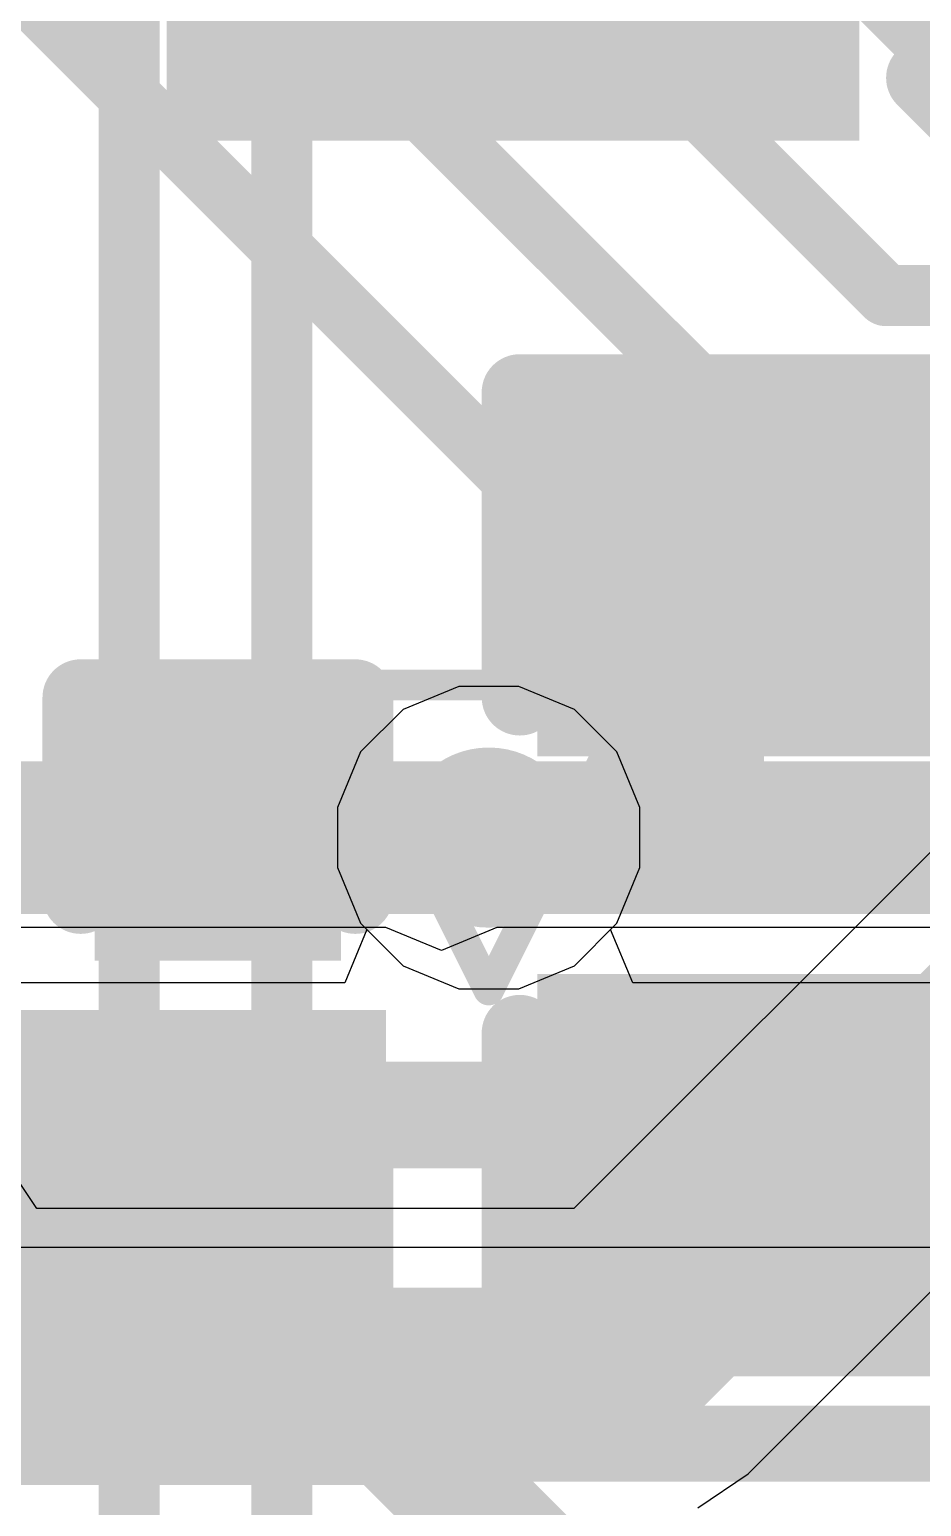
# Model space of a CAD drawing. Header units: inches. Extents: x -6 to 283, y -12 to 154.
# Drawn here: x 20.897 to 22.382, y 0.676 to 3.135 of the extents above; entities that cross this region are included whole.
import ezdxf

# ---------------------------------------------------------------- set-up
doc = ezdxf.new("R2010")
doc.units = ezdxf.units.IN
for name, color, linetype in [('Bottom Layer', 5, 'Continuous'), ('Bottom Overlay', 54, 'Continuous'), ('Drill Drawing', 1, 'Continuous'), ('GND-1', 16, 'Continuous'), ('GND-2', 90, 'Continuous'), ('GND-3', 216, 'Continuous'), ('GND-4', 54, 'Continuous'), ('PWR-1', 156, 'Continuous'), ('PWR-2', 130, 'Continuous'), ('Signal L1', 76, 'Continuous'), ('Signal L2', 6, 'Continuous'), ('Top Layer', 1, 'Continuous'), ('Top Overlay', 2, 'Continuous'), ('Top Paste', 8, 'Continuous'), ('Top Solder', 216, 'Continuous'), ('Via Holes', 16, 'Continuous')]:
    doc.layers.add(name, color=color, linetype=linetype)

# ---------------------------------------------------------------- blocks, each defined once
blk = doc.blocks.new('Q22FA12800078__46')
at = {"layer": 'Top Layer'}
for points in [[(-1.2, 1), (-0.25, 1), (-0.25, 0.15), (-1.2, 0.15)], [(0.25, 1), (1.2, 1), (1.2, 0.15), (0.25, 0.15)], [(-1.2, -0.15), (-0.25, -0.15), (-0.25, -1), (-1.2, -1)], [(0.25, -0.15), (1.2, -0.15), (1.2, -1), (0.25, -1)]]:
    blk.add_hatch(color=1, dxfattribs=at).paths.add_polyline_path(points)
at = {"layer": 'Top Paste'}
for points in [[(-1.2, 1), (-0.25, 1), (-0.25, 0.15), (-1.2, 0.15)], [(0.25, 1), (1.2, 1), (1.2, 0.15), (0.25, 0.15)], [(-1.2, -0.15), (-0.25, -0.15), (-0.25, -1), (-1.2, -1)], [(0.25, -0.15), (1.2, -0.15), (1.2, -1), (0.25, -1)]]:
    blk.add_hatch(color=8, dxfattribs=at).paths.add_polyline_path(points)
at = {"layer": 'Top Solder'}
for points in [[(-1.3016, 1.1016), (-0.1484, 1.1016), (-0.1484, 0.0484), (-1.3016, 0.0484)], [(0.1484, 1.1016), (1.3016, 1.1016), (1.3016, 0.0484), (0.1484, 0.0484)], [(-1.3016, -0.0484), (-0.1484, -0.0484), (-0.1484, -1.1016), (-1.3016, -1.1016)], [(0.1484, -0.0484), (1.3016, -0.0484), (1.3016, -1.1016), (0.1484, -1.1016)]]:
    blk.add_hatch(color=216, dxfattribs=at).paths.add_polyline_path(points)
at = {"layer": 'Top Overlay'}
for points in [[(-1.5332, 1.1202, 0.127, 0.127, 0), (-1.5332, 0.8734, 0.127, 0.127, 0)], [(-1.4098, 0.9968, 0.127, 0.127, 0), (-1.5332, 1.1202, 0.127, 0.127, 0)], [(-1.4098, 0.9968, 0.127, 0.127, 0), (-1.5332, 0.8734, 0.127, 0.127, 0)], [(0.0508, 0.8636, 0.127, 0.127, 0), (-0.0508, 0.8636, 0.127, 0.127, 0)], [(0.0508, -0.8382, 0.127, 0.127, 0), (-0.0508, -0.8382, 0.127, 0.127, 0)]]:
    blk.add_lwpolyline(points, format="xyseb", dxfattribs=at)
for points in [[(-1.5649, 1.1202, 0.0635, 0.0635, 1), (-1.5014, 1.1202, 0.0635, 0.0635, 1)], [(-1.5649, 1.1202, 0.0635, 0.0635, 1), (-1.5014, 1.1202, 0.0635, 0.0635, 1)], [(-1.4415, 0.9968, 0.0635, 0.0635, 1), (-1.378, 0.9968, 0.0635, 0.0635, 1)], [(-1.4415, 0.9968, 0.0635, 0.0635, 1), (-1.378, 0.9968, 0.0635, 0.0635, 1)], [(-1.5649, 0.8734, 0.0635, 0.0635, 1), (-1.5014, 0.8734, 0.0635, 0.0635, 1)], [(-1.5649, 0.8734, 0.0635, 0.0635, 1), (-1.5014, 0.8734, 0.0635, 0.0635, 1)], [(-0.0825, 0.8636, 0.0635, 0.0635, 1), (-0.0191, 0.8636, 0.0635, 0.0635, 1)], [(0.0191, 0.8636, 0.0635, 0.0635, 1), (0.0825, 0.8636, 0.0635, 0.0635, 1)], [(-0.0825, -0.8382, 0.0635, 0.0635, 1), (-0.0191, -0.8382, 0.0635, 0.0635, 1)], [(0.0191, -0.8382, 0.0635, 0.0635, 1), (0.0825, -0.8382, 0.0635, 0.0635, 1)]]:
    blk.add_lwpolyline(points, format="xyseb", close=True, dxfattribs=at)
blk = doc.blocks.new('ESOP_8_B_53')
at = {"layer": 'Bottom Overlay'}
blk.add_lwpolyline([(-1.905, 2.5146, 0.127, 0.127, 0), (1.8542, 2.5146, 0.127, 0.127, 0)], format="xyseb", dxfattribs=at)
blk = doc.blocks.new('CAP_0201_231')
at = {"layer": 'Top Layer'}
for points in [[(-0.45, 0.15), (-0.15, 0.15), (-0.15, -0.15), (-0.45, -0.15)], [(0.15, 0.15), (0.45, 0.15), (0.45, -0.15), (0.15, -0.15)]]:
    blk.add_hatch(color=1, dxfattribs=at).paths.add_polyline_path(points)
at = {"layer": 'Top Paste'}
for points in [[(-0.45, 0.15), (-0.15, 0.15), (-0.15, -0.15), (-0.45, -0.15)], [(0.15, 0.15), (0.45, 0.15), (0.45, -0.15), (0.15, -0.15)]]:
    blk.add_hatch(color=8, dxfattribs=at).paths.add_polyline_path(points)
at = {"layer": 'Top Solder'}
for points in [[(-0.505, 0.205), (-0.095, 0.205), (-0.095, -0.205), (-0.505, -0.205)], [(0.095, 0.205), (0.505, 0.205), (0.505, -0.205), (0.095, -0.205)]]:
    blk.add_hatch(color=216, dxfattribs=at).paths.add_polyline_path(points)
at = {"layer": 'Top Overlay'}
for points in [[(-0.2032, 0.2286, 0.127, 0.127, 0), (-0.5334, 0.2286, 0.127, 0.127, 0)], [(-0.5334, -0.2286, 0.127, 0.127, 0), (-0.5334, 0.2286, 0.127, 0.127, 0)], [(0.5334, 0.2286, 0.127, 0.127, 0), (0.2032, 0.2286, 0.127, 0.127, 0)], [(0.5334, -0.2286, 0.127, 0.127, 0), (0.5334, 0.2286, 0.127, 0.127, 0)], [(-0.2032, -0.2286, 0.127, 0.127, 0), (-0.5334, -0.2286, 0.127, 0.127, 0)], [(0.5334, -0.2286, 0.127, 0.127, 0), (0.2032, -0.2286, 0.127, 0.127, 0)]]:
    blk.add_lwpolyline(points, format="xyseb", dxfattribs=at)
for points in [[(-0.5651, 0.2286, 0.0635, 0.0635, 1), (-0.5016, 0.2286, 0.0635, 0.0635, 1)], [(-0.5651, 0.2286, 0.0635, 0.0635, 1), (-0.5016, 0.2286, 0.0635, 0.0635, 1)], [(-0.2349, 0.2286, 0.0635, 0.0635, 1), (-0.1714, 0.2286, 0.0635, 0.0635, 1)], [(0.1714, 0.2286, 0.0635, 0.0635, 1), (0.2349, 0.2286, 0.0635, 0.0635, 1)], [(0.5016, 0.2286, 0.0635, 0.0635, 1), (0.5651, 0.2286, 0.0635, 0.0635, 1)], [(0.5016, 0.2286, 0.0635, 0.0635, 1), (0.5651, 0.2286, 0.0635, 0.0635, 1)], [(-0.5651, -0.2286, 0.0635, 0.0635, 1), (-0.5016, -0.2286, 0.0635, 0.0635, 1)], [(-0.5651, -0.2286, 0.0635, 0.0635, 1), (-0.5016, -0.2286, 0.0635, 0.0635, 1)], [(-0.2349, -0.2286, 0.0635, 0.0635, 1), (-0.1714, -0.2286, 0.0635, 0.0635, 1)], [(0.1714, -0.2286, 0.0635, 0.0635, 1), (0.2349, -0.2286, 0.0635, 0.0635, 1)], [(0.5016, -0.2286, 0.0635, 0.0635, 1), (0.5651, -0.2286, 0.0635, 0.0635, 1)], [(0.5016, -0.2286, 0.0635, 0.0635, 1), (0.5651, -0.2286, 0.0635, 0.0635, 1)]]:
    blk.add_lwpolyline(points, format="xyseb", close=True, dxfattribs=at)
blk = doc.blocks.new('C___0402_239')
at = {"layer": 'Top Layer'}
for points in [[(-0.6985, -0.3175), (-0.6985, 0.3175), (-0.2413, 0.3175), (-0.2413, -0.3175)], [(0.2413, -0.3175), (0.2413, 0.3175), (0.6985, 0.3175), (0.6985, -0.3175)]]:
    blk.add_hatch(color=1, dxfattribs=at).paths.add_polyline_path(points)
at = {"layer": 'Top Paste'}
for points in [[(-0.6985, -0.3175), (-0.6985, 0.3175), (-0.2413, 0.3175), (-0.2413, -0.3175)], [(0.2413, -0.3175), (0.2413, 0.3175), (0.6985, 0.3175), (0.6985, -0.3175)]]:
    blk.add_hatch(color=8, dxfattribs=at).paths.add_polyline_path(points)
at = {"layer": 'Top Solder'}
for points in [[(-0.7585, -0.3775), (-0.7585, 0.3775), (-0.1813, 0.3775), (-0.1813, -0.3775)], [(0.1813, -0.3775), (0.1813, 0.3775), (0.7585, 0.3775), (0.7585, -0.3775)]]:
    blk.add_hatch(color=216, dxfattribs=at).paths.add_polyline_path(points)
at = {"layer": 'Top Overlay'}
for points in [[(-0.7874, -0.4064, 0.127, 0.127, 0), (-0.7874, 0.4064, 0.127, 0.127, 0)], [(-0.2794, 0.4064, 0.127, 0.127, 0), (-0.7874, 0.4064, 0.127, 0.127, 0)], [(0.7874, 0.4064, 0.127, 0.127, 0), (0.2794, 0.4064, 0.127, 0.127, 0)], [(0.7874, -0.4064, 0.127, 0.127, 0), (0.7874, 0.4064, 0.127, 0.127, 0)], [(-0.7874, -0.4064, 0.127, 0.127, 0), (-0.2794, -0.4064, 0.127, 0.127, 0)], [(0.2794, -0.4064, 0.127, 0.127, 0), (0.7874, -0.4064, 0.127, 0.127, 0)]]:
    blk.add_lwpolyline(points, format="xyseb", dxfattribs=at)
for points in [[(-0.8191, 0.4064, 0.0635, 0.0635, 1), (-0.7556, 0.4064, 0.0635, 0.0635, 1)], [(-0.8191, 0.4064, 0.0635, 0.0635, 1), (-0.7556, 0.4064, 0.0635, 0.0635, 1)], [(-0.3111, 0.4064, 0.0635, 0.0635, 1), (-0.2477, 0.4064, 0.0635, 0.0635, 1)], [(0.2477, 0.4064, 0.0635, 0.0635, 1), (0.3112, 0.4064, 0.0635, 0.0635, 1)], [(0.7556, 0.4064, 0.0635, 0.0635, 1), (0.8191, 0.4064, 0.0635, 0.0635, 1)], [(0.7556, 0.4064, 0.0635, 0.0635, 1), (0.8191, 0.4064, 0.0635, 0.0635, 1)], [(-0.8192, -0.4064, 0.0635, 0.0635, 1), (-0.7557, -0.4064, 0.0635, 0.0635, 1)], [(-0.8192, -0.4064, 0.0635, 0.0635, 1), (-0.7557, -0.4064, 0.0635, 0.0635, 1)], [(-0.3111, -0.4064, 0.0635, 0.0635, 1), (-0.2477, -0.4064, 0.0635, 0.0635, 1)], [(0.2477, -0.4064, 0.0635, 0.0635, 1), (0.3112, -0.4064, 0.0635, 0.0635, 1)], [(0.7556, -0.4064, 0.0635, 0.0635, 1), (0.8191, -0.4064, 0.0635, 0.0635, 1)], [(0.7556, -0.4064, 0.0635, 0.0635, 1), (0.8191, -0.4064, 0.0635, 0.0635, 1)]]:
    blk.add_lwpolyline(points, format="xyseb", close=True, dxfattribs=at)

msp = doc.modelspace()

# ---------------------------------------------------------------- hatches: boundary and pattern name
at = {"layer": 'Bottom Layer'}
h = msp.add_hatch(color=5, dxfattribs=at)
edge = h.paths.add_edge_path()
edge.add_arc((21.6615, 1.7897), 0.15, 0, 360)
at = {"layer": 'GND-1'}
h = msp.add_hatch(color=16, dxfattribs=at)
edge = h.paths.add_edge_path()
edge.add_arc((21.6615, 1.7897), 0.15, 0, 360)
at = {"layer": 'GND-2'}
h = msp.add_hatch(color=90, dxfattribs=at)
edge = h.paths.add_edge_path()
edge.add_arc((21.6615, 1.7897), 0.15, 0, 360)
at = {"layer": 'GND-3'}
h = msp.add_hatch(color=216, dxfattribs=at)
edge = h.paths.add_edge_path()
edge.add_arc((21.6615, 1.7897), 0.15, 0, 360)
at = {"layer": 'GND-4'}
h = msp.add_hatch(color=54, dxfattribs=at)
edge = h.paths.add_edge_path()
edge.add_arc((21.6615, 1.7897), 0.15, 0, 360)
at = {"layer": 'PWR-1'}
h = msp.add_hatch(color=156, dxfattribs=at)
edge = h.paths.add_edge_path()
edge.add_arc((21.6615, 1.7897), 0.15, 0, 360)
at = {"layer": 'PWR-2'}
h = msp.add_hatch(color=130, dxfattribs=at)
edge = h.paths.add_edge_path()
edge.add_arc((21.6615, 1.7897), 0.15, 0, 360)
at = {"layer": 'Signal L1'}
h = msp.add_hatch(color=76, dxfattribs=at)
edge = h.paths.add_edge_path()
edge.add_arc((21.6615, 1.7897), 0.15, 0, 360)
at = {"layer": 'Signal L2'}
h = msp.add_hatch(color=6, dxfattribs=at)
edge = h.paths.add_edge_path()
edge.add_arc((21.6615, 1.7897), 0.15, 0, 360)
at = {"layer": 'Top Layer'}
h = msp.add_hatch(color=1, dxfattribs=at)
edge = h.paths.add_edge_path()
edge.add_arc((21.6615, 1.7897), 0.15, 0, 360)
for points in [[(18.9948, 1.0397), (21.2337, 1.0397), (21.2337, 1.5024), (18.9948, 1.5024)], [(20.8551, 0.8131), (21.4903, 0.8131), (21.4903, 1.5024), (20.8551, 1.5024)], [(21.6751, 1.0005), (23.5665, 1.0005), (23.5665, 1.5024), (21.6751, 1.5024)], [(17.0591, 0.7242), (21.2337, 0.7242), (21.2337, 1.3397), (17.0591, 1.3397)]]:
    msp.add_hatch(color=1, dxfattribs=at).paths.add_polyline_path(points)
at = {"layer": 'Via Holes'}
h = msp.add_hatch(color=7, dxfattribs=at)
edge = h.paths.add_edge_path()
edge.add_arc((21.6615, 1.7897), 0.075, 0, 360)

# ---------------------------------------------------------------- linework, layer by layer
at = {"layer": 'Bottom Layer'}
for p, q in [((24.8433, 4.2122), (21.8031, 1.1721)), ((22.0935, 0.73), (25.1337, 3.7701)), ((20.9094, 1.1721), (20.85, 1.261)), ((21.8031, 1.1721), (20.9094, 1.1721)), ((22.0095, 0.6738), (22.0935, 0.73))]:
    msp.add_line(p, q, dxfattribs=at)
for points in [[(21.9104, 0.9131, 0.254, 0.254, 0), (25.0264, 4.0291, 0.254, 0.254, 0)], [(15.2974, 0.9131, 0.254, 0.254, 0), (21.9104, 0.9131, 0.254, 0.254, 0)]]:
    msp.add_lwpolyline(points, format="xyseb", dxfattribs=at)
msp.add_lwpolyline([(21.8469, 0.9131, 0.127, 0.127, 1), (21.9739, 0.9131, 0.127, 0.127, 1)], format="xyseb", close=True, dxfattribs=at)
msp.add_lwpolyline([(21.8469, 0.9131, 0.127, 0.127, 1), (21.9739, 0.9131, 0.127, 0.127, 1)], format="xyseb", close=True, dxfattribs=at)
at = {"layer": 'Drill Drawing'}
for points in [[(21.4075, 2.0437, 0.0508, 0.0508, 0), (21.9155, 2.0437, 0.0508, 0.0508, 0)], [(21.4075, 2.0437, 0.0508, 0.0508, 0), (21.6615, 1.5357, 0.0508, 0.0508, 0)], [(21.6615, 1.5357, 0.0508, 0.0508, 0), (21.9155, 2.0437, 0.0508, 0.0508, 0)]]:
    msp.add_lwpolyline(points, format="xyseb", dxfattribs=at)
for points in [[(21.3948, 2.0437, 0.0254, 0.0254, 1), (21.4202, 2.0437, 0.0254, 0.0254, 1)], [(21.3948, 2.0437, 0.0254, 0.0254, 1), (21.4202, 2.0437, 0.0254, 0.0254, 1)], [(21.9028, 2.0437, 0.0254, 0.0254, 1), (21.9282, 2.0437, 0.0254, 0.0254, 1)], [(21.9028, 2.0437, 0.0254, 0.0254, 1), (21.9282, 2.0437, 0.0254, 0.0254, 1)], [(21.6488, 1.5357, 0.0254, 0.0254, 1), (21.6742, 1.5357, 0.0254, 0.0254, 1)], [(21.6488, 1.5357, 0.0254, 0.0254, 1), (21.6742, 1.5357, 0.0254, 0.0254, 1)]]:
    msp.add_lwpolyline(points, format="xyseb", close=True, dxfattribs=at)
at = {"layer": 'PWR-1'}
for p, q in [((21.6115, 2.0413), (21.519, 2.003)), ((21.7116, 2.0413), (21.6115, 2.0413)), ((21.804, 2.003), (21.7116, 2.0413)), ((21.519, 2.003), (21.4482, 1.9323)), ((21.8748, 1.9323), (21.804, 2.003)), ((21.4482, 1.9323), (21.4099, 1.8398)), ((21.9131, 1.8398), (21.8748, 1.9323)), ((21.4099, 1.8398), (21.4099, 1.7397)), ((21.9131, 1.7397), (21.9131, 1.8398)), ((21.4099, 1.7397), (21.4482, 1.6472)), ((21.8748, 1.6472), (21.9131, 1.7397)), ((21.4587, 1.6367), (21.4219, 1.5478)), ((21.4482, 1.6472), (21.4587, 1.6367)), ((21.8643, 1.6367), (21.8748, 1.6472)), ((21.9012, 1.5478), (21.8643, 1.6367)), ((21.4219, 1.5478), (20.845, 1.5478)), ((23.5328, 1.5478), (21.9012, 1.5478)), ((20.7314, 1.1076), (22.8263, 1.1076))]:
    msp.add_line(p, q, dxfattribs=at)
msp.add_lwpolyline([(20.6053, 1.3277, 0.1778, 0.1778, 0), (23.5328, 1.3277, 0.1778, 0.1778, 0)], format="xyseb", dxfattribs=at)
at = {"layer": 'PWR-2'}
for p, q in [((21.6115, 2.0413), (21.519, 2.003)), ((21.7116, 2.0413), (21.6115, 2.0413)), ((21.804, 2.003), (21.7116, 2.0413)), ((21.519, 2.003), (21.4482, 1.9323)), ((21.8748, 1.9323), (21.804, 2.003)), ((21.4482, 1.9323), (21.4099, 1.8398)), ((21.9131, 1.8398), (21.8748, 1.9323)), ((21.4099, 1.8398), (21.4099, 1.7397)), ((21.9131, 1.7397), (21.9131, 1.8398)), ((21.4099, 1.7397), (21.4482, 1.6472)), ((21.8748, 1.6472), (21.9131, 1.7397)), ((21.4482, 1.6472), (21.519, 1.5764)), ((21.804, 1.5764), (21.8748, 1.6472)), ((21.519, 1.5764), (21.6115, 1.5381)), ((21.7116, 1.5381), (21.804, 1.5764)), ((21.6115, 1.5381), (21.7116, 1.5381))]:
    msp.add_line(p, q, dxfattribs=at)
at = {"layer": 'Signal L1'}
for points in [[(21.8239, 3.6786, 0.1016, 0.1016, 0), (22.5516, 2.9509, 0.1016, 0.1016, 0)], [(21.4791, 3.5358, 0.1016, 0.1016, 0), (22.3227, 2.6922, 0.1016, 0.1016, 0)], [(21.1513, 3.4, 0.1016, 0.1016, 0), (22.1108, 2.4405, 0.1016, 0.1016, 0)], [(20.8235, 3.2642, 0.1016, 0.1016, 0), (21.8967, 2.191, 0.1016, 0.1016, 0)], [(22.3227, 2.6922, 0.1016, 0.1016, 0), (28.4718, 2.6922, 0.1016, 0.1016, 0)], [(22.1108, 2.4405, 0.1016, 0.1016, 0), (28.6067, 2.4405, 0.1016, 0.1016, 0)], [(21.8967, 2.191, 0.1016, 0.1016, 0), (28.7353, 2.191, 0.1016, 0.1016, 0)]]:
    msp.add_lwpolyline(points, format="xyseb", dxfattribs=at)
for points in [[(22.2973, 2.6922, 0.0508, 0.0508, 1), (22.3481, 2.6922, 0.0508, 0.0508, 1)], [(22.2973, 2.6922, 0.0508, 0.0508, 1), (22.3481, 2.6922, 0.0508, 0.0508, 1)], [(22.0854, 2.4405, 0.0508, 0.0508, 1), (22.1362, 2.4405, 0.0508, 0.0508, 1)], [(22.0854, 2.4405, 0.0508, 0.0508, 1), (22.1362, 2.4405, 0.0508, 0.0508, 1)], [(21.8713, 2.191, 0.0508, 0.0508, 1), (21.9221, 2.191, 0.0508, 0.0508, 1)], [(21.8713, 2.191, 0.0508, 0.0508, 1), (21.9221, 2.191, 0.0508, 0.0508, 1)]]:
    msp.add_lwpolyline(points, format="xyseb", close=True, dxfattribs=at)
at = {"layer": 'Signal L2'}
for points in [[(21.3171, 1.3277, 0.1016, 0.1016, 0), (21.3171, 6.9751, 0.1016, 0.1016, 0)], [(21.0631, 0.3242, 0.1016, 0.1016, 0), (21.0631, 5.194, 0.1016, 0.1016, 0)], [(21.3171, 1.0311, 0.1016, 0.1016, 0), (21.3171, 1.3277, 0.1016, 0.1016, 0)], [(21.3171, 0.3242, 0.1016, 0.1016, 0), (21.3171, 1.0311, 0.1016, 0.1016, 0)]]:
    msp.add_lwpolyline(points, format="xyseb", dxfattribs=at)
for points in [[(21.2917, 1.3277, 0.0508, 0.0508, 1), (21.3425, 1.3277, 0.0508, 0.0508, 1)], [(21.2917, 1.3277, 0.0508, 0.0508, 1), (21.3425, 1.3277, 0.0508, 0.0508, 1)], [(21.2917, 1.0311, 0.0508, 0.0508, 1), (21.3425, 1.0311, 0.0508, 0.0508, 1)], [(21.2917, 1.0311, 0.0508, 0.0508, 1), (21.3425, 1.0311, 0.0508, 0.0508, 1)]]:
    msp.add_lwpolyline(points, format="xyseb", close=True, dxfattribs=at)
at = {"layer": 'Top Layer'}
for p, q in [((21.4903, 1.6399), (18.9948, 1.6399)), ((21.5827, 1.6016), (21.4903, 1.6399)), ((21.6751, 1.6399), (21.5827, 1.6016)), ((23.1792, 1.6399), (21.6751, 1.6399))]:
    msp.add_line(p, q, dxfattribs=at)
for points in [[(21.9926, 1.7897, 0.254, 0.254, 0), (21.9926, 2.2136, 0.254, 0.254, 0)], [(20.6053, 1.7897, 0.254, 0.254, 0), (21.0837, 1.7897, 0.254, 0.254, 0)], [(21.0837, 1.7897, 0.254, 0.254, 0), (21.6615, 1.7897, 0.254, 0.254, 0)], [(21.6926, 1.7897, 0.254, 0.254, 0), (21.9926, 1.7897, 0.254, 0.254, 0)], [(21.9926, 1.7897, 0.254, 0.254, 0), (22.8837, 1.7897, 0.254, 0.254, 0)], [(20.5289, 1.1897, 0.2032, 0.2032, 0), (21.0226, 1.1897, 0.2032, 0.2032, 0)], [(21.1039, 1.1695, 0.2032, 0.2032, 0), (21.1448, 1.1286, 0.2032, 0.2032, 0)], [(21.1448, 1.1286, 0.2032, 0.2032, 0), (21.1509, 1.1232, 0.2032, 0.2032, 0)], [(21.1509, 1.1232, 0.2032, 0.2032, 0), (21.4956, 0.8131, 0.2032, 0.2032, 0)], [(20.6149, 0.8131, 0.2032, 0.2032, 0), (21.4956, 0.8131, 0.2032, 0.2032, 0)], [(21.4956, 0.8131, 0.2032, 0.2032, 0), (21.4956, 0.8131, 0.2032, 0.2032, 0)], [(21.4956, 0.8131, 0.2032, 0.2032, 0), (21.7902, 0.5186, 0.2032, 0.2032, 0)]]:
    msp.add_lwpolyline(points, format="xyseb", dxfattribs=at)
for points in [[(21.9291, 2.2136, 0.127, 0.127, 1), (22.0561, 2.2136, 0.127, 0.127, 1)], [(21.0202, 1.7897, 0.127, 0.127, 1), (21.1472, 1.7897, 0.127, 0.127, 1)], [(21.0202, 1.7897, 0.127, 0.127, 1), (21.1472, 1.7897, 0.127, 0.127, 1)], [(21.598, 1.7897, 0.127, 0.127, 1), (21.725, 1.7897, 0.127, 0.127, 1)], [(21.6291, 1.7897, 0.127, 0.127, 1), (21.7561, 1.7897, 0.127, 0.127, 1)], [(21.9291, 1.7897, 0.127, 0.127, 1), (22.0561, 1.7897, 0.127, 0.127, 1)], [(21.9291, 1.7897, 0.127, 0.127, 1), (22.0561, 1.7897, 0.127, 0.127, 1)], [(21.9291, 1.7897, 0.127, 0.127, 1), (22.0561, 1.7897, 0.127, 0.127, 1)], [(20.9718, 1.1897, 0.1016, 0.1016, 1), (21.0734, 1.1897, 0.1016, 0.1016, 1)], [(21.0531, 1.1695, 0.1016, 0.1016, 1), (21.1547, 1.1695, 0.1016, 0.1016, 1)], [(21.094, 1.1286, 0.1016, 0.1016, 1), (21.1956, 1.1286, 0.1016, 0.1016, 1)], [(21.094, 1.1286, 0.1016, 0.1016, 1), (21.1956, 1.1286, 0.1016, 0.1016, 1)], [(21.1001, 1.1232, 0.1016, 0.1016, 1), (21.2017, 1.1232, 0.1016, 0.1016, 1)], [(21.1001, 1.1232, 0.1016, 0.1016, 1), (21.2017, 1.1232, 0.1016, 0.1016, 1)], [(21.4448, 0.8131, 0.1016, 0.1016, 1), (21.5464, 0.8131, 0.1016, 0.1016, 1)], [(21.4448, 0.8131, 0.1016, 0.1016, 1), (21.5464, 0.8131, 0.1016, 0.1016, 1)], [(21.4448, 0.8131, 0.1016, 0.1016, 1), (21.5464, 0.8131, 0.1016, 0.1016, 1)], [(21.4448, 0.8131, 0.1016, 0.1016, 1), (21.5464, 0.8131, 0.1016, 0.1016, 1)], [(21.4448, 0.8131, 0.1016, 0.1016, 1), (21.5464, 0.8131, 0.1016, 0.1016, 1)]]:
    msp.add_lwpolyline(points, format="xyseb", close=True, dxfattribs=at)

# ---------------------------------------------------------------- block references
for name, p, rotation in [('Q22FA12800078__46', (20.9767, 4.0517), 180), ('C___0402_239', (22.1196, 1.7437), 270), ('CAP_0201_231', (21.2107, 1.4897), 270)]:
    msp.add_blockref(name, p, dxfattribs=dict(rotation=rotation))
msp.add_blockref('ESOP_8_B_53', (22.1832, -1.7342))

doc.saveas('drawing.dxf')
